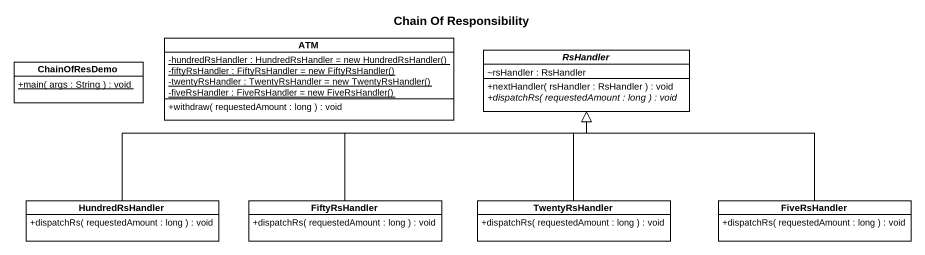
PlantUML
@startuml
title Chain Of Responsibility
hide circle
hide empty members
skinparam classAttributeIconSize 0
class ChainOfResDemo {
  {static} +main( args : String ) : void
}
class ATM {
  {static} {field} -hundredRsHandler : HundredRsHandler = new HundredRsHandler()
  {static} {field} -fiftyRsHandler : FiftyRsHandler = new FiftyRsHandler()
  {static} {field} -twentyRsHandler : TwentyRsHandler = new TwentyRsHandler()
  {static} {field} -fiveRsHandler : FiveRsHandler = new FiveRsHandler()
  +withdraw( requestedAmount : long ) : void
}
abstract class RsHandler {
  ~rsHandler : RsHandler
  +nextHandler( rsHandler : RsHandler ) : void
  {abstract} +dispatchRs( requestedAmount : long ) : void
}
class HundredRsHandler {
  +dispatchRs( requestedAmount : long ) : void
}
class FiftyRsHandler {
  +dispatchRs( requestedAmount : long ) : void
}
class TwentyRsHandler {
  +dispatchRs( requestedAmount : long ) : void
}
class FiveRsHandler {
  +dispatchRs( requestedAmount : long ) : void
}
HundredRsHandler -right-|> RsHandler
FiftyRsHandler -right-|> RsHandler
TwentyRsHandler -up-|> RsHandler
FiveRsHandler -up-|> RsHandler
@enduml
